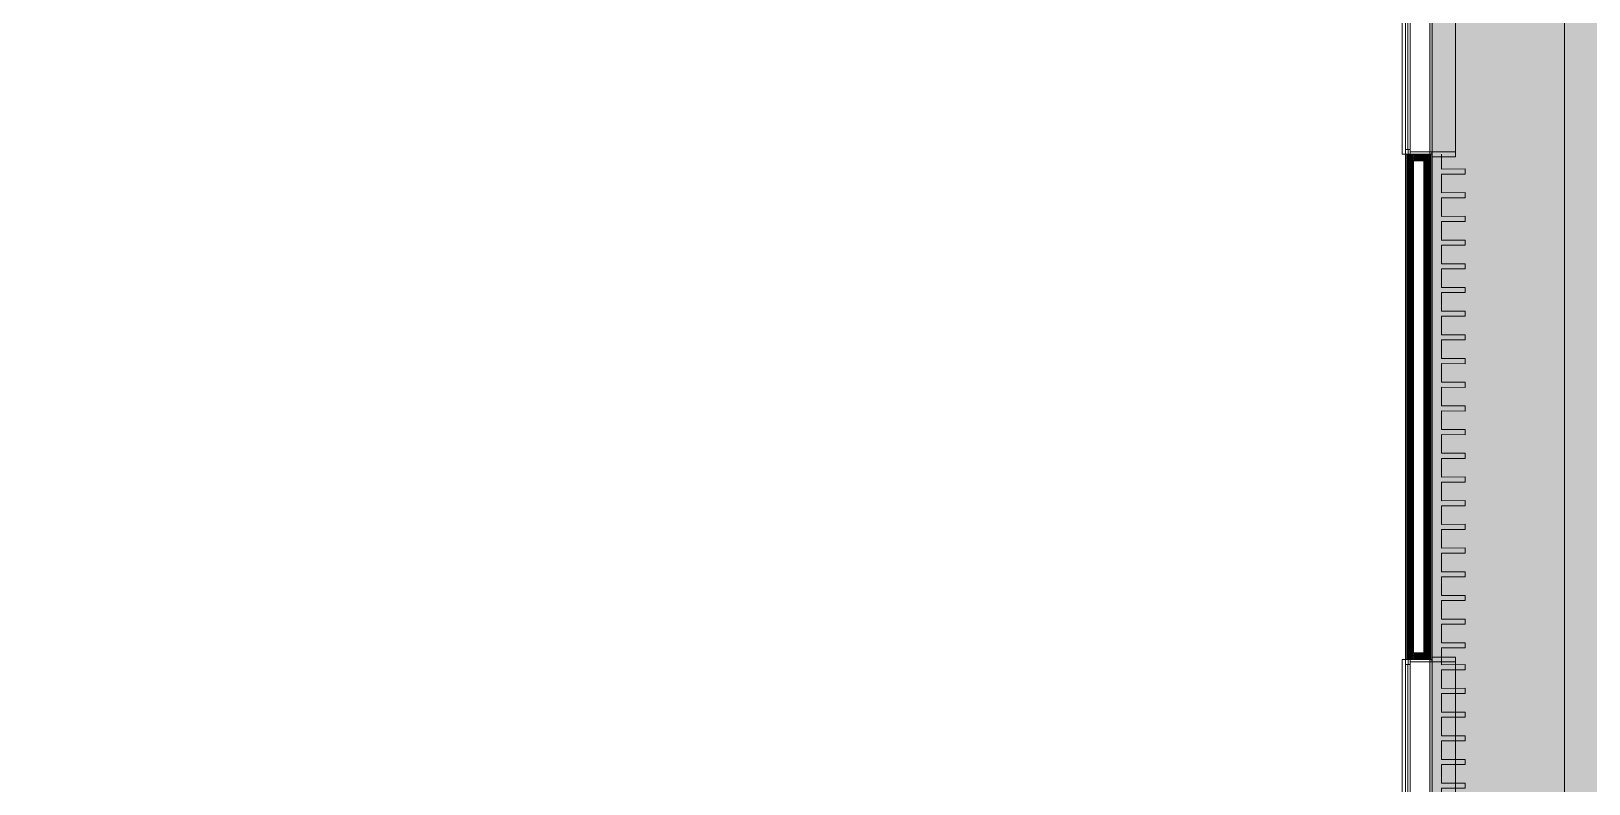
# Model space of a CAD drawing. Header units: millimetres. Extents: x -284281 to 1648660, y -821378 to -151356.
# Drawn here: x 180588 to 197032, y -252820 to -244878 of the extents above; entities that cross this region are included whole.
import ezdxf

# ---------------------------------------------------------------- set-up
doc = ezdxf.new("R2010")
doc.units = ezdxf.units.MM
doc.header["$MEASUREMENT"] = 0
doc.set_wipeout_variables(frame=1)
doc.linetypes.add('Traits', pattern=[282.222223, 141.111112, -141.111112])
doc.linetypes.add('Wipeout_Contour', pattern=[1000, 0, -1000])
for name, color, linetype in [('Fenêtres ARCHICAD', 7, 'Continuous'), ('Nouveau_0', 7, 'Continuous'), ('Sols_ Dalles', 7, 'Continuous')]:
    doc.layers.add(name, color=color, linetype=linetype)
pattern_1 = [(45, (0, 175), (-55.684659, 55.684659), [0, -52.5, 0, -78.75]), (110, (175, 175), (74.000794, 26.934086), [0, -38.5, 0, -66.5])]
pattern_2 = [(45, (0, 0), (-7.0710678, 7.0710678), [])]

# ---------------------------------------------------------------- blocks, each defined once
blk = doc.blocks.new('Fenêtre 25_2')
at = {"layer": 'Fenêtres ARCHICAD', "color": 7, "linetype": 'Continuous', "lineweight": 5}
for p, q in [((-775, 480), (-825, 480)), ((-825, 480), (-825, 230)), ((-775, 480), (775, 480)), ((-775, 230), (-775, 480)), ((825, 480), (775, 480)), ((775, 480), (775, 230)), ((825, 230), (825, 480)), ((-825, 230), (-775, 230)), ((-825, 230), (-800, 230)), ((-825, 230), (-800, 230)), ((-775, 230), (-800, 230)), ((-800, 230), (-800, 0)), ((-800, 215), (-800, 230)), ((-800, 215), (-800, 230)), ((-800, 145), (-800, 215)), ((-800, 145), (-800, 215)), ((-800, 145), (-800, 215)), ((-800, 145), (-800, 215)), ((-775, 0), (-775, 230)), ((800, 230), (775, 230)), ((775, 230), (775, 0)), ((775, 230), (825, 230)), ((800, 0), (800, 230)), ((800, 215), (800, 230)), ((800, 215), (800, 230)), ((800, 230), (825, 230)), ((800, 230), (825, 230)), ((800, 145), (800, 215)), ((800, 145), (800, 215)), ((800, 145), (800, 215)), ((800, 145), (800, 215)), ((-800, 0), (-775, 0)), ((775, 0), (800, 0)), ((-800, -20), (800, -20)), ((-800, -50), (-800, -83)), ((-800, -83), (800, -83)), ((800, -83), (800, -50))]:
    blk.add_line(p, q, dxfattribs=at)
at = {"layer": 'Fenêtres ARCHICAD', "color": 7, "linetype": 'Traits', "lineweight": 5}
blk.add_line((-800, -50), (800, -50), dxfattribs=at)
at = {"color": 254, "linetype": 'Wipeout_Contour', "lineweight": 0, "ltscale": 3003.33026}
blk.add_wipeout([(-750, 0), (-750, -50), (750, -50), (750, 0)], dxfattribs=at).dxf.layer = 'Fenêtres ARCHICAD'
at = {"layer": 'Fenêtres ARCHICAD', "color": 7, "linetype": 'Continuous', "lineweight": 5}
for p, q in [((-800, 35), (-800, 145)), ((-800, 35), (-800, 145)), ((-800, 35), (-800, 145)), ((-800, 35), (-800, 145)), ((-800, 0), (-800, 35)), ((-800, 0), (-800, 35)), ((-800, 0), (-750, 0)), ((-800, -35), (-800, 0)), ((-800, -35), (-800, 0)), ((-750, 0), (-750, -50)), ((-750, 0), (750, 0)), ((750, -50), (750, 0)), ((750, 0), (800, 0)), ((800, 35), (800, 145)), ((800, 35), (800, 145)), ((800, 35), (800, 145)), ((800, 35), (800, 145)), ((800, 0), (800, 35)), ((800, 0), (800, 35)), ((800, -35), (800, 0)), ((800, -35), (800, 0)), ((-800, -50), (-800, -35)), ((-800, -50), (-800, -35)), ((-750, -50), (-800, -50)), ((-750, -25), (750, -25)), ((750, -50), (-750, -50)), ((800, -50), (750, -50)), ((800, -50), (800, -35)), ((800, -50), (800, -35))]:
    blk.add_line(p, q, dxfattribs=at)
blk = doc.blocks.new('Fenêtre 25_3')
at = {"layer": 'Fenêtres ARCHICAD', "color": 7, "linetype": 'Continuous', "lineweight": 5}
for p, q in [((-715, 480), (-765, 480)), ((-765, 480), (-765, 230)), ((-715, 480), (715, 480)), ((-715, 230), (-715, 480)), ((765, 480), (715, 480)), ((715, 480), (715, 230)), ((765, 230), (765, 480)), ((-765, 230), (-715, 230)), ((-765, 230), (-740, 230)), ((-765, 230), (-740, 230)), ((-715, 230), (-740, 230)), ((-740, 230), (-740, 0)), ((-740, 215), (-740, 230)), ((-740, 215), (-740, 230)), ((-740, 145), (-740, 215)), ((-740, 145), (-740, 215)), ((-740, 145), (-740, 215)), ((-740, 145), (-740, 215)), ((-715, 0), (-715, 230)), ((740, 230), (715, 230)), ((715, 230), (715, 0)), ((715, 230), (765, 230)), ((740, 0), (740, 230)), ((740, 215), (740, 230)), ((740, 215), (740, 230)), ((740, 230), (765, 230)), ((740, 230), (765, 230)), ((740, 145), (740, 215)), ((740, 145), (740, 215)), ((740, 145), (740, 215)), ((740, 145), (740, 215)), ((-740, 0), (-715, 0)), ((715, 0), (740, 0)), ((-740, -20), (740, -20)), ((-740, -50), (-740, -83)), ((-740, -83), (740, -83)), ((740, -83), (740, -50))]:
    blk.add_line(p, q, dxfattribs=at)
at = {"layer": 'Fenêtres ARCHICAD', "color": 7, "linetype": 'Traits', "lineweight": 5}
blk.add_line((-740, -50), (740, -50), dxfattribs=at)
at = {"color": 254, "linetype": 'Wipeout_Contour', "lineweight": 0, "ltscale": 2765.001289}
blk.add_wipeout([(-690, 0), (-690, -50), (690, -50), (690, 0)], dxfattribs=at).dxf.layer = 'Fenêtres ARCHICAD'
at = {"layer": 'Fenêtres ARCHICAD', "color": 7, "linetype": 'Continuous', "lineweight": 5}
for p, q in [((-740, 35), (-740, 145)), ((-740, 35), (-740, 145)), ((-740, 35), (-740, 145)), ((-740, 35), (-740, 145)), ((-740, 0), (-740, 35)), ((-740, 0), (-740, 35)), ((-740, 0), (-690, 0)), ((-740, -35), (-740, 0)), ((-740, -35), (-740, 0)), ((-690, 0), (-690, -50)), ((-690, 0), (690, 0)), ((690, -50), (690, 0)), ((690, 0), (740, 0)), ((740, 35), (740, 145)), ((740, 35), (740, 145)), ((740, 35), (740, 145)), ((740, 35), (740, 145)), ((740, 0), (740, 35)), ((740, 0), (740, 35)), ((740, -35), (740, 0)), ((740, -35), (740, 0)), ((-740, -50), (-740, -35)), ((-740, -50), (-740, -35)), ((-690, -50), (-740, -50)), ((-690, -25), (690, -25)), ((690, -50), (-690, -50)), ((740, -50), (690, -50)), ((740, -50), (740, -35)), ((740, -50), (740, -35))]:
    blk.add_line(p, q, dxfattribs=at)
blk = doc.blocks.new('Mur_12_1', base_point=(195375, -231416))
at = {"color": 254, "linetype": 'Wipeout_Contour', "lineweight": 0, "ltscale": 1265506.770113317}
blk.add_wipeout([(195375, -246178), (195360, -246178), (195360, -251509), (195375, -251509)], dxfattribs=at)
at = {"linetype": 'Continuous', "lineweight": 5, "true_color": 0x5f5f5f}
h = blk.add_hatch(dxfattribs=at)
h.set_pattern_fill('ENDUIT_0001', color=251, style=0, pattern_type=2)
h.set_pattern_definition(pattern_1)
h.paths.add_polyline_path([(195375, -246178), (195360, -246178), (195360, -251509), (195375, -251509)])
at = {"color": 254, "linetype": 'Wipeout_Contour', "lineweight": 0, "ltscale": 1265401.355694025}
blk.add_wipeout([(195290, -246248), (195290, -251439), (195360, -251509), (195360, -246178)], dxfattribs=at)
at = {"linetype": 'Continuous', "lineweight": 5, "true_color": 0x5f5f5f}
h = blk.add_hatch(dxfattribs=at)
h.set_pattern_fill('BRIQUES_TERRE_CUITE__INT_97', color=251, style=0, pattern_type=2)
h.set_pattern_definition(pattern_2)
h.paths.add_polyline_path([(195290, -246248), (195290, -251439), (195360, -251509), (195360, -246178)])
at = {"color": 254, "linetype": 'Wipeout_Contour', "lineweight": 0, "ltscale": 1265178.665149127}
blk.add_wipeout([(195180, -246248), (195180, -251439), (195290, -251439), (195290, -246248)], dxfattribs=at)
at = {"color": 254, "linetype": 'Wipeout_Contour', "lineweight": 0, "ltscale": 1264852.44949522}
blk.add_wipeout([(195110, -246178), (195095, -246178), (195095, -251509), (195110, -251509)], dxfattribs=at)
at = {"linetype": 'Continuous', "lineweight": 5, "true_color": 0x5f5f5f}
h = blk.add_hatch(dxfattribs=at)
h.set_pattern_fill('ENDUIT_0001', color=251, style=0, pattern_type=2)
h.set_pattern_definition(pattern_1)
h.paths.add_polyline_path([(195110, -246178), (195095, -246178), (195095, -251509), (195110, -251509)])
at = {"color": 254, "linetype": 'Wipeout_Contour', "lineweight": 0, "ltscale": 1264957.355064955}
blk.add_wipeout([(195180, -246178), (195110, -246178), (195110, -251509), (195180, -251509)], dxfattribs=at)
at = {"linetype": 'Continuous', "lineweight": 5, "true_color": 0x5f5f5f}
h = blk.add_hatch(dxfattribs=at)
h.set_pattern_fill('BRIQUES_TERRE_CUITE__INT_97', color=251, style=0, pattern_type=2)
h.set_pattern_definition(pattern_2)
h.paths.add_polyline_path([(195180, -246178), (195110, -246178), (195110, -251509), (195180, -251509)])
at = {"color": 7, "linetype": 'Continuous', "lineweight": 5, "flags": 128}
blk.add_lwpolyline([(195095, -246178), (195095, -251509)], dxfattribs=at)
at = {"color": 254, "linetype": 'Wipeout_Contour', "lineweight": 0, "ltscale": 1256943.726194781}
blk.add_wipeout([(195290, -246248), (195360, -246178), (195180, -246178), (195180, -246248)], dxfattribs=at)
at = {"color": 254, "linetype": 'Wipeout_Contour', "lineweight": 0, "ltscale": 1273501.400547286}
blk.add_wipeout([(195290, -251439), (195180, -251439), (195180, -251509), (195360, -251509)], dxfattribs=at)
at = {"linetype": 'Continuous', "lineweight": 5, "true_color": 0x5f5f5f}
h = blk.add_hatch(dxfattribs=at)
h.set_pattern_fill('BRIQUES_TERRE_CUITE__INT_97', color=251, style=0, pattern_type=2)
h.set_pattern_definition(pattern_2)
h.paths.add_polyline_path([(195290, -246248), (195360, -246178), (195180, -246178), (195180, -246248)])
h = blk.add_hatch(dxfattribs=at)
h.set_pattern_fill('BRIQUES_TERRE_CUITE__INT_97', color=251, style=0, pattern_type=2)
h.set_pattern_definition(pattern_2)
h.paths.add_polyline_path([(195290, -251439), (195180, -251439), (195180, -251509), (195360, -251509)])
at = {"color": 7, "linetype": 'Continuous', "lineweight": 5}
for p, q in [((195095, -246178), (195110, -246178)), ((195110, -246178), (195110, -251509)), ((195110, -246178), (195145, -246178)), ((195145, -246178), (195180, -246178)), ((195180, -246178), (195290, -246178)), ((195180, -246178), (195290, -246178)), ((195180, -251439), (195180, -246248)), ((195290, -246248), (195180, -246248)), ((195290, -246178), (195360, -246178)), ((195290, -246178), (195360, -246178)), ((195290, -251439), (195290, -246248)), ((195360, -251509), (195360, -246178)), ((195360, -246178), (195375, -246178)), ((195375, -246178), (195375, -246203)), ((195095, -251509), (195110, -251509)), ((195110, -251509), (195145, -251509)), ((195145, -251509), (195180, -251509)), ((195290, -251439), (195180, -251439)), ((195180, -251509), (195290, -251509)), ((195180, -251509), (195290, -251509)), ((195290, -251509), (195360, -251509)), ((195290, -251509), (195360, -251509)), ((195360, -251509), (195375, -251509)), ((195375, -251484), (195375, -251509))]:
    blk.add_line(p, q, dxfattribs=at)
at = {"color": 7, "linetype": 'Continuous', "lineweight": 5, "flags": 128}
blk.add_lwpolyline([(195375, -251509), (195375, -246178)], dxfattribs=at)
at = {"layer": 'Fenêtres ARCHICAD', "color": 7, "linetype": 'Continuous', "lineweight": 5, "zscale": 1000, "rotation": 269.9999999999999}
for name, p in [('Fenêtre 25_2', (195145, -245378)), ('Fenêtre 25_3', (195145, -252250))]:
    blk.add_blockref(name, p, dxfattribs=at)
blk = doc.blocks.new('Tôle profilée 25_55')
at = {"color": 7, "linetype": 'Continuous', "lineweight": 5}
for p, q in [((0, 5334.5), (0, 5176.5)), ((-250, 5177.5), (-250, 5150)), ((0, 5176.5), (-250, 5177.5)), ((-250, 5150), (-250, 5122.5)), ((-250, 5122.5), (0, 5123.5)), ((0, 5123.5), (0, 4926.5)), ((-250, 4927.5), (-250, 4900)), ((0, 4926.5), (-250, 4927.5)), ((-250, 4900), (-250, 4872.5)), ((-250, 4872.5), (0, 4873.5)), ((0, 4873.5), (0, 4676.5)), ((-250, 4677.5), (-250, 4650)), ((0, 4676.5), (-250, 4677.5)), ((-250, 4650), (-250, 4622.5)), ((-250, 4622.5), (0, 4623.5)), ((0, 4623.5), (0, 4426.5)), ((-250, 4427.5), (-250, 4400)), ((0, 4426.5), (-250, 4427.5)), ((-250, 4400), (-250, 4372.5)), ((-250, 4372.5), (0, 4373.5)), ((0, 4373.5), (0, 4176.5)), ((-250, 4177.5), (-250, 4150)), ((0, 4176.5), (-250, 4177.5)), ((-250, 4150), (-250, 4122.5)), ((-250, 4122.5), (0, 4123.5)), ((0, 4123.5), (0, 3926.5)), ((-250, 3927.5), (-250, 3900)), ((0, 3926.5), (-250, 3927.5)), ((-250, 3900), (-250, 3872.5)), ((-250, 3872.5), (0, 3873.5)), ((0, 3873.5), (0, 3676.5)), ((-250, 3677.5), (-250, 3650)), ((0, 3676.5), (-250, 3677.5)), ((-250, 3650), (-250, 3622.5)), ((-250, 3622.5), (0, 3623.5)), ((0, 3623.5), (0, 3426.5)), ((-250, 3427.5), (-250, 3400)), ((0, 3426.5), (-250, 3427.5)), ((-250, 3400), (-250, 3372.5)), ((-250, 3372.5), (0, 3373.5)), ((0, 3373.5), (0, 3176.5)), ((-250, 3177.5), (-250, 3150)), ((0, 3176.5), (-250, 3177.5)), ((-250, 3150), (-250, 3122.5)), ((-250, 3122.5), (0, 3123.5)), ((0, 3123.5), (0, 2926.5)), ((-250, 2927.5), (-250, 2900)), ((0, 2926.5), (-250, 2927.5)), ((-250, 2900), (-250, 2872.5)), ((-250, 2872.5), (0, 2873.5)), ((0, 2873.5), (0, 2676.5)), ((-250, 2677.5), (-250, 2650)), ((0, 2676.5), (-250, 2677.5)), ((-250, 2650), (-250, 2622.5)), ((-250, 2622.5), (0, 2623.5)), ((0, 2623.5), (0, 2426.5)), ((-250, 2427.5), (-250, 2400)), ((0, 2426.5), (-250, 2427.5)), ((-250, 2400), (-250, 2372.5)), ((-250, 2372.5), (0, 2373.5)), ((0, 2373.5), (0, 2176.5)), ((-250, 2177.5), (-250, 2150)), ((0, 2176.5), (-250, 2177.5)), ((-250, 2150), (-250, 2122.5)), ((-250, 2122.5), (0, 2123.5)), ((0, 2123.5), (0, 1926.5)), ((-250, 1927.5), (-250, 1900)), ((0, 1926.5), (-250, 1927.5)), ((-250, 1900), (-250, 1872.5)), ((-250, 1872.5), (0, 1873.5)), ((0, 1873.5), (0, 1676.5)), ((-250, 1677.5), (-250, 1650)), ((0, 1676.5), (-250, 1677.5)), ((-250, 1650), (-250, 1622.5)), ((-250, 1622.5), (0, 1623.5)), ((0, 1623.5), (0, 1426.5)), ((-250, 1427.5), (-250, 1400)), ((0, 1426.5), (-250, 1427.5)), ((-250, 1400), (-250, 1372.5)), ((-250, 1372.5), (0, 1373.5)), ((0, 1373.5), (0, 1176.5)), ((-250, 1177.5), (-250, 1150)), ((0, 1176.5), (-250, 1177.5)), ((-250, 1150), (-250, 1122.5)), ((-250, 1122.5), (0, 1123.5)), ((0, 1123.5), (0, 926.5)), ((-250, 927.5), (-250, 900)), ((0, 926.5), (-250, 927.5)), ((-250, 900), (-250, 872.5)), ((-250, 872.5), (0, 873.5)), ((0, 873.5), (0, 676.5)), ((-250, 677.5), (-250, 650)), ((0, 676.5), (-250, 677.5)), ((-250, 650), (-250, 622.5)), ((-250, 622.5), (0, 623.5)), ((0, 623.5), (0, 426.5)), ((-250, 427.5), (-250, 400)), ((0, 426.5), (-250, 427.5)), ((-250, 400), (-250, 372.5)), ((-250, 372.5), (0, 373.5)), ((0, 373.5), (0, 176.5)), ((-250, 177.5), (-250, 150)), ((0, 176.5), (-250, 177.5)), ((-250, 150), (-250, 122.5)), ((-250, 122.5), (0, 123.5)), ((0, 123.5), (0, 0))]:
    blk.add_line(p, q, dxfattribs=at)
blk = doc.blocks.new('Tôle profilée 25_56')
at = {"color": 7, "linetype": 'Continuous', "lineweight": 5}
for p, q in [((0, 1480.7), (0, 1426.5)), ((-250, 1427.5), (-250, 1400)), ((0, 1426.5), (-250, 1427.5)), ((-250, 1400), (-250, 1372.5)), ((-250, 1372.5), (0, 1373.5)), ((0, 1373.5), (0, 1176.5)), ((-250, 1177.5), (-250, 1150)), ((0, 1176.5), (-250, 1177.5)), ((-250, 1150), (-250, 1122.5)), ((-250, 1122.5), (0, 1123.5)), ((0, 1123.5), (0, 926.5)), ((-250, 927.5), (-250, 900)), ((0, 926.5), (-250, 927.5)), ((-250, 900), (-250, 872.5)), ((-250, 872.5), (0, 873.5)), ((0, 873.5), (0, 676.5)), ((-250, 677.5), (-250, 650)), ((0, 676.5), (-250, 677.5)), ((-250, 650), (-250, 622.5)), ((-250, 622.5), (0, 623.5)), ((0, 623.5), (0, 426.5)), ((-250, 427.5), (-250, 400)), ((0, 426.5), (-250, 427.5)), ((-250, 400), (-250, 372.5)), ((-250, 372.5), (0, 373.5)), ((0, 373.5), (0, 176.5)), ((-250, 177.5), (-250, 150)), ((0, 176.5), (-250, 177.5)), ((-250, 150), (-250, 122.5)), ((-250, 122.5), (0, 123.5)), ((0, 123.5), (0, 0))]:
    blk.add_line(p, q, dxfattribs=at)

msp = doc.modelspace()

# ---------------------------------------------------------------- hatches: boundary and pattern name
at = {"linetype": 'Continuous', "lineweight": 0, "true_color": 0x6f6f6f}
h = msp.add_hatch(color=8, dxfattribs=at)
h.paths.add_polyline_path([(141848.4421, -295062.57111), (269220.82107, -293826.86817), (269220.82107, -270902.73426), (268763.04853, -270902.73426), (254213.59981, -271040.57524), (254213.59981, -163437.63526), (153156.19977, -163437.63526), (153156.19977, -271040.57524), (153182.9625, -271040.57014), (153183.14559, -272000.51417, -0.4094273642), (149183.68145, -275935.04226), (141848.4421, -275935.04226)])
h.paths.add_polyline_path([(158435.58359, -260639.95299), (155145.58359, -260639.95299), (155145.58359, -248364.9528), (155145.58359, -243089.97435), (155145.58359, -242189.97435), (158435.58359, -242189.97435)], flags=0)
h.paths.add_polyline_path([(161503.43335, -171995.57011), (161503.43335, -193810.57122), (161503.43335, -230015.57011), (161503.43335, -260810.57129), (196775.04197, -260810.57129), (196775.04197, -222495.57011), (186955.54197, -222495.57011), (186955.54197, -218295.57011), (196754.55038, -218295.57011), (196754.55038, -208495.57004), (196754.55038, -204495.57011), (193355.54197, -204495.57011), (193355.54197, -195161.53481), (195576.03357, -195161.53481), (195576.03357, -189810.57129), (217850.06795, -189810.57129), (217850.06795, -262266.88531), (245610.04479, -262266.88531), (245610.04479, -253395.57129), (245626.03357, -253395.57129), (246426.03357, -253395.57129), (247826.03357, -253395.57129), (247826.03357, -248005.57129), (247826.03357, -246605.57129), (245626.03357, -246605.57129), (245610.04479, -246605.57129), (245610.04479, -171995.57011), (212806.27958, -171995.57011)], flags=0)
h.paths.add_polyline_path([(162737.04244, -269433.91257, -0.0903186603), (162858.77258, -268727.62319, -0.2014487277), (163912.63869, -267592.73981, -0.1042114453), (164718.00561, -267415.05524), (165317.97869, -267409.37112, -0.1040446075), (166125.35422, -267571.24421, -0.2382554567), (167284.25653, -268953.31764, -0.0551886218), (167336.83602, -269390.33428), (167338.93075, -269611.43843), (167351.04633, -270890.26697), (167092.5827, -271892.76052, -0.2679491924), (165370.08316, -272909.1243), (164770.11009, -272914.80843, -0.1937174639), (163379.25202, -272370.18517, -0.0705687558), (163028.66346, -271931.26196, -0.1316524976), (162751.25276, -270933.84526)], flags=0)
h.paths.add_polyline_path([(175327.75206, -275599.00212, -0.4157910988), (173316.98603, -273599.0311), (173316.98603, -273452.05237), (173330.48786, -267377.82411, -0.3805567013), (175316.98603, -265609.82626), (175394.71409, -265609.82626), (175394.71409, -270609.82626), (190394.71409, -270609.82626), (190394.71409, -265609.82626), (195356.19118, -265609.82626, -0.4142135624), (196856.19118, -267109.82626), (196856.19118, -273660.69924, -0.3455016121), (195137.28541, -275433.43196)], flags=0)
h.paths.add_polyline_path([(205510.09252, -271504.08297, -0.1344739343), (205230.94767, -270484.93746), (205230.94767, -268984.93746, -0.4142135624), (207230.94767, -266984.93746), (207830.94767, -266984.93746, -0.4142135624), (209830.94767, -268984.93746), (209830.94767, -270484.93746, -0.1288203455), (209574.03043, -271465.58136, -0.2709362909), (207830.94767, -272484.93746), (207230.94767, -272484.93746, -0.2649799965)], flags=0)
h.paths.add_polyline_path([(217862.68721, -273329.32486), (217869.94938, -267730.33623, -0.0985615086), (218100.71805, -266943.72092), (218117.68082, -266951.54513, -0.2588490016), (219955.479, -265605.82722), (219953.14148, -265587.29374), (220637.56856, -265587.29374), (220637.56856, -265687.29374), (220637.56856, -270687.29374), (250537.56856, -270687.29374), (250537.56856, -265687.29374), (252208.00356, -265687.29374), (254186.29382, -265687.29374), (254186.29382, -267687.29374), (254186.29382, -271062.25464, 0.001345761), (254186.3228, -271073.02067), (254197.20856, -273095.23292, -0.4142135624), (252208.00356, -275105.96997), (243484.53401, -275105.96997, -0.0051889555), (243431.43827, -275116.10287), (235447.992, -275196.19066), (220071.01237, -275253.23979, -0.3865533313), (217873.0891, -273475.38502, -0.0251892193)], flags=0)
at = {"layer": 'Sols_ Dalles', "linetype": 'Continuous', "lineweight": 0, "true_color": 0x2e271c}
msp.add_hatch(color=250, dxfattribs=at).paths.add_polyline_path([(161503.43335, -171995.57011), (161503.43335, -230015.57011), (161503.43335, -260810.57129), (196775.04197, -260810.57129), (196775.04197, -260795.57129), (196775.04197, -258649.98223), (196775.04197, -258010.55782), (196775.04197, -222495.57011), (186955.54197, -222495.57011), (186955.54197, -218295.57011), (196754.55038, -218295.57011), (196754.55038, -204495.57011), (193355.54197, -204495.57011), (193355.54197, -195161.53481), (195576.03357, -195161.53481), (195576.03357, -189810.57129), (217805.54197, -189810.57129), (217805.54197, -253395.57011), (217805.54197, -253415.57129), (219205.54197, -253415.57129), (219205.54197, -253395.57011), (219205.54197, -188410.57129), (191955.54197, -188410.57129), (191955.54197, -190035.07573), (194140.4759, -190023.06089), (194160.9675, -193749.51998), (191976.03357, -193761.53481), (191955.54197, -200380.57011), (191955.54197, -205895.57011), (195354.55038, -205895.57011), (195354.55038, -216895.57011), (185555.54197, -216895.57011), (185555.54197, -223895.57011), (195354.55038, -223895.57011), (195354.55038, -258649.98223), (195354.55038, -259410.57129), (163990.22193, -259410.57129), (162860.68142, -259410.57129), (162860.68142, -231415.57011), (162860.68142, -173395.57011), (244226.03357, -173395.57011), (244226.03357, -248005.57129), (245626.03357, -248005.57129), (246426.03357, -248005.57129), (246426.03357, -251817.03038), (245610.04479, -251817.03038), (244211.03357, -251817.03038), (244211.03357, -253395.57129), (246426.03357, -253395.57129), (247826.03357, -253395.57129), (247826.03357, -248005.57129), (247826.03357, -246605.57129), (245626.03357, -246605.57129), (245626.03357, -171995.57011)])

# ---------------------------------------------------------------- linework, layer by layer
at = {"layer": 'Sols_ Dalles', "color": 250, "linetype": 'Continuous', "lineweight": 5, "true_color": 0x1f1f1f}
for points in [[(161503.43335, -230015.57011), (161503.43335, -260810.57129), (196775.04197, -260810.57129), (196775.04197, -260795.57129), (196775.04197, -258649.98223), (196775.04197, -258010.55782), (196775.04197, -222495.57011)], [(195354.55038, -223895.57011), (195354.55038, -258649.98223), (195354.55038, -259410.57129), (163990.22193, -259410.57129), (162860.68142, -259410.57129), (162860.68142, -231415.57011)]]:
    msp.add_lwpolyline(points, dxfattribs=at)

# ---------------------------------------------------------------- next in the draw order: block references
at = {"color": 7, "lineweight": 5}
msp.add_blockref('Mur_12_1', (195375.04197, -231415.57011), dxfattribs=at)

# ---------------------------------------------------------------- next in the draw order: linework, layer by layer
at = {"layer": 'Nouveau_0', "color": 7, "linetype": 'Continuous', "lineweight": 5}
msp.add_lwpolyline([(195376.03357, -231395.57011), (195376.03357, -259395.57011), (162876.03357, -259395.57011), (162876.03357, -231395.57011)], close=True, dxfattribs=at)

# ---------------------------------------------------------------- next in the draw order: block references
at = {"color": 7, "linetype": 'Continuous', "lineweight": 5, "xscale": -1, "zscale": 1000}
for name, p in [('Tôle profilée 25_55', (195475.04197, -251509.18731)), ('Tôle profilée 25_56', (195475.04197, -252989.8793))]:
    msp.add_blockref(name, p, dxfattribs=at)

doc.saveas('drawing.dxf')
